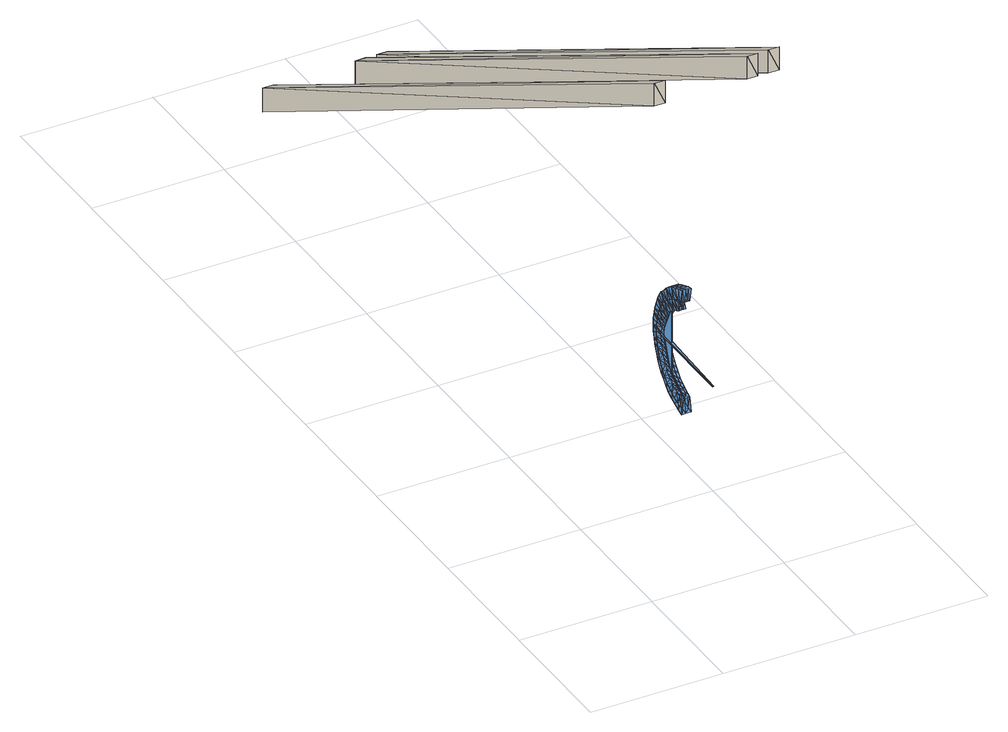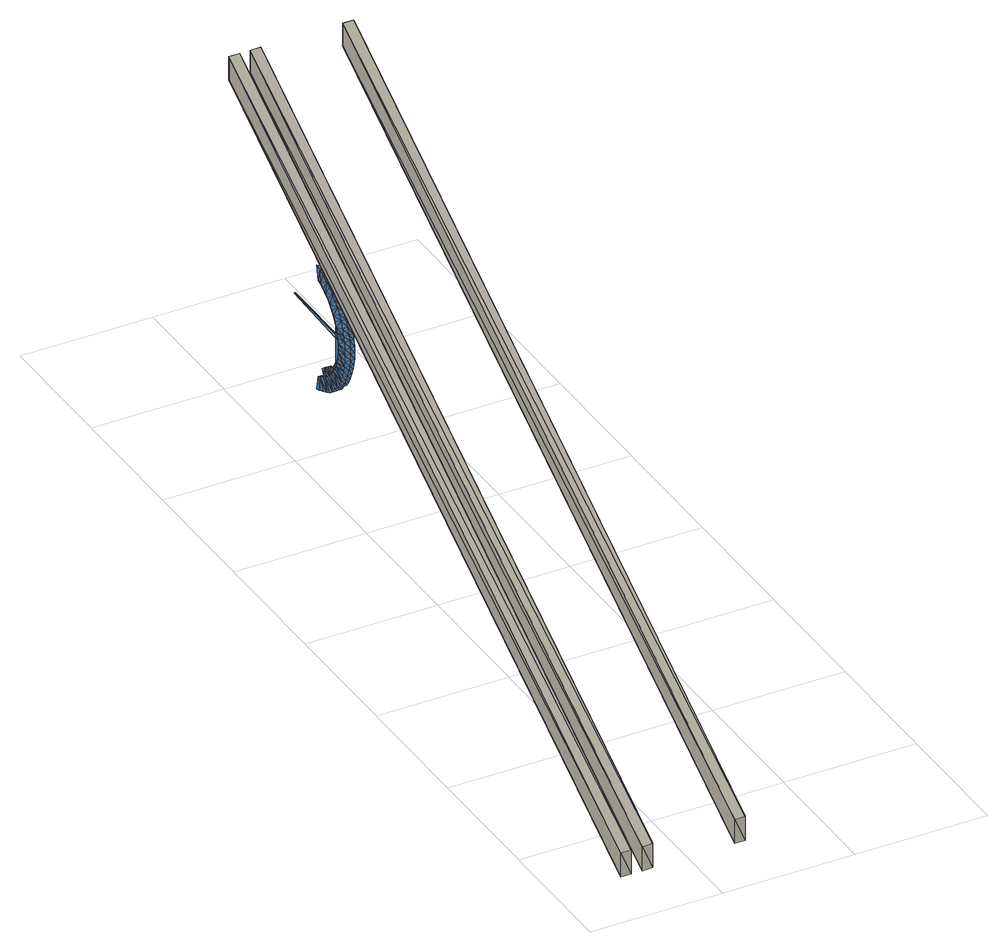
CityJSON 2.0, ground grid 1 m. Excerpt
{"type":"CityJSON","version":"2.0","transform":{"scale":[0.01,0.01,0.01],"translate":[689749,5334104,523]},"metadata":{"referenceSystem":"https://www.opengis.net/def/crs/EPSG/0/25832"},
"CityObjects":{
"building1":{"type":"Building","attributes":{"description":"FZK-Haus create by KHH / IAI / FZK","name":"FZK-Haus","Pset_BuildingCommon.SprinklerProtection":0,"Pset_BuildingCommon.SprinklerProtectionAutomatic":0,"Pset_BuildingCommon.OccupancyType":"citygml:1000 (residential building)","Pset_BuildingCommon.GrossPlannedArea":120,"Pset_BuildingCommon.NumberOfStoreys":2,"Pset_BuildingCommon.YearOfConstruction":"2008","Pset_BuildingCommon.NetAreaPlanned":120,"BaseQuantities.GrossFloorArea":241.5},"children":["building1-1","building1-2","building1-3","building1-4"]},
"building1-1":{"type":"BuildingConstructiveElement","attributes":{"name":"Wand-Ext-OG-3","Pset_WallCommon.ThermalTransmittance":0.4,"AC_Pset_Name.Name":"Wand-Ext-OG-3","ArchiCADProperties.Ursprungsgeschoss":"Dachgeschoss","ArchiCADProperties.Raumname":"Galerie","ArchiCADProperties.Raumnummer":"7","ArchiCADProperties.Ebene":"Außenwände","ArchiCADProperties.Typ":"Wand","ArchiCADProperties.Geschützt":0,"ArchiCADProperties.Baustoff / Mehrschichtiger Aufbau / Profil / Schraffur":"Leichtbeton 102890359","ArchiCADProperties.Tragende Funktion":"Nicht definiert","ArchiCADProperties.Lage":"Nicht definiert","ArchiCADProperties.Element-Klassifizierung":"Wand","ArchiCADProperties.Umbau-Status":"Bestand","ArchiCADProperties.Anzeigen auf Umbau-Filter":"Alle relevanten Filter","ArchiCADProperties.Struktur - Typ":"Einfach","ArchiCADProperties.Baustoff/Mehrschicht/Profil":"Leichtbeton 102890359","ArchiCADProperties.Außenseite Oberfläche":"Anstrich","ArchiCADProperties.Innenseite Oberfläche":"Anstrich","ArchiCADProperties.Oberfläche Kante":"Anstrich","ArchiCADProperties.Äußerer Neigungswinkel":90,"ArchiCADProperties.Innerer Neigungswinkel":90,"ArchiCADProperties.Wand Neigungstyp":"gerade","ArchiCADProperties.Lage der Referenzlinie":"Außen","ArchiCADProperties.Geschoss für Oberkantenverknüpfung":"Nicht verknüpft","ArchiCADProperties.Geometriemethode":"Uni","BaseQuantities.Length":9.7,"BaseQuantities.Height":3.39,"BaseQuantities.Width":0.3,"BaseQuantities.GrossFootprintArea":2.91,"BaseQuantities.NetFootprintArea":2.91,"BaseQuantities.GrossSideArea":19.26,"BaseQuantities.NetSideArea":18.47,"BaseQuantities.GrossVolume":5.78,"BaseQuantities.NetVolume":5.54,"ArchiCADQuantities.Höhenangabe zum Projekt-Nullpunkt":2.7,"ArchiCADQuantities.Höhe zu Geschoss":0,"ArchiCADQuantities.Höhe":3.5,"ArchiCADQuantities.Oberflächenbereich":18.65,"ArchiCADQuantities.Netto-Volumen":5.54},"parents":["building1"],"geometry":[{"type":"MultiSurface","lod":"3","boundaries":[[[0,1,2]],[[3,4,5]],[[4,6,5]],[[1,7,2]],[[4,8,6]],[[8,9,6]],[[10,11,1]],[[12,2,13]],[[1,11,7]],[[5,6,14]],[[8,15,9]],[[4,3,16]],[[10,17,11]],[[10,1,18]],[[19,5,14]],[[18,1,20]],[[2,7,21]],[[8,22,15]],[[17,23,11]],[[6,9,24]],[[14,24,19]],[[25,18,20]],[[14,19,26]],[[27,14,19]],[[28,29,30]],[[13,18,20]],[[13,2,21]],[[31,4,16]],[[20,18,28]],[[32,33,27]],[[34,35,15]],[[36,37,17]],[[8,4,31]],[[22,34,15]],[[17,10,25]],[[14,6,24]],[[25,10,18]],[[14,31,19]],[[20,18,38]],[[39,20,38]],[[40,14,26]],[[19,31,16]],[[18,41,28]],[[17,37,23]],[[33,42,27]],[[27,42,14]],[[9,15,43]],[[44,25,20]],[[24,45,19]],[[13,21,18]],[[7,11,46]],[[28,41,29]],[[24,14,40]],[[38,47,39]],[[48,40,26]],[[49,50,35]],[[51,52,36]],[[36,17,53]],[[34,49,35]],[[42,54,14]],[[55,56,57]],[[21,7,46]],[[58,8,31]],[[24,9,43]],[[53,17,25]],[[54,24,14]],[[25,59,18]],[[21,46,18]],[[22,8,58]],[[18,25,47]],[[18,59,41]],[[46,25,18]],[[24,58,14]],[[38,18,47]],[[48,24,40]],[[41,60,29]],[[18,20,61]],[[33,62,42]],[[36,52,37]],[[14,58,31]],[[15,35,63]],[[64,52,51]],[[43,63,24]],[[65,53,25]],[[66,48,26]],[[47,67,39]],[[50,49,68]],[[43,24,48]],[[11,23,69]],[[41,28,70]],[[42,27,71]],[[19,14,72]],[[54,43,24]],[[51,36,65]],[[46,53,25]],[[73,54,42]],[[59,74,41]],[[43,15,63]],[[65,36,53]],[[63,45,24]],[[44,65,25]],[[30,29,75]],[[62,73,42]],[[68,76,50]],[[51,44,64]],[[25,53,59]],[[25,53,77]],[[47,25,77]],[[78,43,48]],[[24,43,58]],[[79,80,64]],[[46,11,69]],[[81,22,58]],[[35,50,45]],[[49,82,68]],[[34,22,81]],[[25,18,83]],[[41,74,60]],[[84,19,72]],[[83,18,61]],[[27,42,85]],[[28,41,86]],[[68,82,87]],[[88,57,89]],[[90,30,75]],[[91,33,92]],[[64,80,52]],[[53,93,59]],[[54,94,43]],[[63,43,78]],[[76,45,50]],[[77,95,47]],[[96,78,48]],[[46,69,53]],[[43,81,58]],[[87,97,68]],[[64,98,79]],[[62,33,91]],[[14,24,99]],[[23,37,100]],[[73,94,54]],[[63,35,45]],[[44,51,65]],[[71,27,85]],[[86,41,70]],[[70,28,86]],[[85,42,71]],[[59,41,86]],[[54,42,85]],[[70,83,61]],[[82,101,87]],[[70,75,90]],[[71,91,92]],[[53,65,95]],[[44,98,64]],[[102,103,79]],[[104,63,43]],[[94,104,43]],[[65,105,53]],[[77,53,95]],[[96,63,78]],[[95,67,47]],[[66,96,48]],[[84,72,71]],[[100,65,53]],[[63,106,43]],[[87,107,108]],[[59,93,74]],[[69,100,53]],[[53,25,109]],[[79,110,80]],[[53,105,93]],[[49,34,106]],[[72,14,99]],[[109,25,83]],[[69,23,100]],[[106,34,81]],[[108,111,87]],[[79,112,102]],[[101,107,87]],[[103,110,79]],[[97,76,68]],[[113,103,102]],[[45,63,96]],[[29,60,114]],[[72,85,71]],[[42,54,115]],[[41,59,116]],[[108,107,117]],[[43,106,81]],[[91,85,71]],[[75,86,70]],[[70,86,83]],[[98,112,79]],[[80,118,52]],[[49,119,82]],[[104,45,63]],[[24,43,120]],[[37,52,121]],[[73,122,94]],[[65,44,67]],[[117,123,108]],[[102,124,113]],[[95,65,67]],[[66,45,96]],[[75,29,114]],[[125,62,91]],[[93,126,74]],[[65,44,105]],[[111,97,87]],[[127,128,113]],[[85,42,115]],[[116,59,86]],[[86,41,116]],[[115,54,85]],[[121,44,65]],[[45,119,63]],[[93,59,116]],[[94,54,115]],[[117,129,130]],[[98,131,44]],[[45,66,76]],[[65,53,132]],[[107,133,117]],[[100,121,65]],[[124,98,44]],[[73,62,125]],[[86,116,83]],[[131,67,44]],[[134,104,94]],[[105,135,93]],[[136,128,127]],[[118,121,52]],[[130,137,117]],[[113,138,127]],[[99,24,120]],[[132,53,109]],[[112,124,102]],[[116,109,83]],[[99,115,72]],[[45,139,44]],[[130,129,140]],[[100,37,121]],[[119,49,106]],[[72,115,85]],[[104,141,45]],[[86,114,75]],[[85,125,91]],[[133,129,117]],[[128,142,113]],[[44,143,105]],[[122,134,94]],[[110,144,80]],[[82,145,101]],[[123,111,108]],[[63,119,106]],[[113,142,103]],[[146,147,136]],[[54,94,148]],[[59,93,149]],[[140,150,130]],[[127,151,136]],[[140,152,153]],[[43,63,154]],[[66,155,76]],[[76,119,45]],[[156,147,146]],[[153,152,156]],[[45,76,111]],[[151,124,44]],[[119,145,82]],[[98,157,44]],[[124,112,98]],[[124,138,113]],[[153,139,140]],[[136,158,146]],[[44,121,98]],[[141,159,45]],[[112,160,98]],[[76,155,97]],[[93,135,126]],[[156,161,153]],[[146,162,156]],[[45,159,76]],[[60,74,163]],[[129,164,140]],[[165,128,136]],[[86,70,166]],[[160,131,98]],[[137,123,117]],[[134,141,104]],[[162,151,44]],[[116,132,109]],[[44,65,167]],[[76,97,111]],[[164,152,140]],[[147,165,136]],[[105,93,149]],[[104,94,148]],[[115,54,148]],[[149,93,116]],[[116,59,149]],[[148,94,115]],[[44,157,143]],[[139,162,44]],[[144,118,80]],[[138,151,127]],[[168,115,85]],[[116,163,86]],[[120,43,154]],[[167,65,132]],[[90,75,169]],[[125,168,85]],[[114,163,86]],[[76,170,45]],[[44,171,98]],[[99,120,115]],[[103,172,110]],[[101,173,107]],[[174,147,156]],[[152,174,156]],[[175,155,66]],[[112,157,98]],[[155,176,97]],[[150,137,130]],[[114,60,163]],[[168,73,125]],[[67,177,66]],[[97,145,76]],[[45,111,137]],[[76,159,97]],[[63,45,178]],[[121,118,98]],[[151,158,136]],[[124,179,112]],[[97,176,111]],[[105,143,135]],[[145,173,101]],[[71,85,180]],[[139,150,140]],[[98,118,112]],[[179,160,112]],[[94,104,181]],[[93,105,182]],[[183,90,169]],[[184,91,185]],[[122,73,168]],[[158,162,146]],[[76,145,119]],[[120,148,115]],[[161,139,153]],[[162,161,156]],[[116,149,132]],[[67,131,179]],[[186,175,66]],[[175,176,155]],[[151,138,124]],[[45,137,139]],[[170,178,45]],[[142,187,103]],[[107,188,133]],[[172,144,110]],[[176,175,111]],[[97,189,76]],[[98,190,112]],[[159,191,97]],[[125,91,184]],[[138,192,124]],[[111,175,123]],[[111,123,137]],[[168,148,115]],[[163,149,116]],[[134,193,141]],[[194,195,56]],[[196,71,180]],[[197,86,166]],[[154,63,178]],[[171,44,167]],[[112,198,157]],[[199,186,66]],[[124,200,112]],[[143,105,182]],[[141,104,181]],[[131,160,179]],[[116,86,197]],[[192,179,124]],[[148,94,181]],[[182,105,149]],[[149,93,182]],[[181,104,148]],[[118,144,112]],[[177,199,66]],[[196,184,185]],[[173,188,107]],[[171,190,98]],[[111,188,97]],[[157,201,143]],[[97,202,111]],[[182,167,132]],[[149,182,132]],[[154,181,120]],[[191,202,97]],[[200,198,112]],[[74,126,203]],[[143,204,135]],[[183,169,166]],[[175,205,123]],[[195,161,56]],[[194,206,195]],[[112,172,124]],[[128,207,142]],[[133,208,129]],[[151,209,138]],[[123,205,137]],[[159,210,141]],[[143,211,157]],[[157,212,143]],[[141,213,159]],[[141,214,159]],[[97,173,145]],[[120,181,148]],[[67,179,209]],[[138,200,124]],[[162,158,151]],[[187,172,103]],[[111,215,97]],[[112,216,124]],[[144,172,112]],[[188,173,97]],[[104,141,213]],[[105,143,211]],[[189,170,76]],[[209,192,138]],[[193,214,141]],[[201,204,143]],[[137,150,139]],[[111,202,123]],[[123,188,111]],[[161,57,56]],[[75,114,217]],[[206,161,195]],[[85,115,218]],[[158,219,151]],[[137,186,150]],[[124,172,138]],[[139,161,162]],[[163,74,203]],[[220,122,168]],[[165,221,128]],[[129,222,164]],[[205,186,137]],[[169,197,166]],[[188,208,133]],[[198,201,157]],[[186,205,175]],[[190,216,112]],[[67,209,177]],[[182,171,167]],[[219,209,151]],[[150,223,139]],[[162,177,158]],[[134,122,220]],[[168,220,148]],[[163,203,149]],[[210,213,141]],[[212,211,143]],[[196,180,184]],[[164,224,152]],[[147,225,165]],[[159,214,191]],[[139,199,161]],[[161,226,162]],[[123,227,111]],[[124,228,138]],[[151,229,138]],[[186,223,150]],[[207,187,142]],[[179,192,209]],[[202,230,123]],[[169,75,217]],[[231,125,184]],[[181,104,213]],[[211,143,182]],[[182,105,211]],[[213,141,181]],[[123,232,137]],[[152,233,174]],[[174,234,147]],[[177,219,158]],[[154,178,181]],[[215,189,97]],[[137,222,123]],[[180,85,218]],[[235,116,197]],[[191,236,159]],[[157,212,198]],[[198,237,157]],[[159,210,191]],[[223,199,139]],[[149,116,235]],[[208,222,129]],[[226,177,162]],[[138,207,151]],[[158,229,151]],[[206,161,57]],[[199,226,161]],[[230,232,123]],[[229,238,138]],[[138,238,200]],[[137,232,150]],[[172,187,138]],[[168,125,231]],[[211,212,157]],[[213,210,159]],[[239,181,148]],[[182,240,149]],[[150,222,137]],[[137,241,123]],[[138,242,151]],[[221,207,128]],[[216,228,124]],[[151,207,158]],[[162,243,158]],[[199,223,186]],[[126,135,240]],[[182,211,171]],[[150,244,139]],[[180,231,184]],[[187,207,138]],[[222,208,123]],[[178,213,181]],[[222,224,164]],[[220,239,148]],[[203,240,149]],[[209,219,177]],[[161,245,57]],[[206,246,161]],[[169,217,197]],[[161,247,162]],[[139,247,161]],[[227,215,111]],[[123,208,188]],[[139,233,150]],[[225,221,165]],[[115,148,248]],[[150,249,137]],[[151,250,158]],[[158,225,162]],[[236,210,159]],[[237,212,157]],[[200,251,198]],[[177,226,199]],[[232,244,150]],[[161,233,139]],[[162,225,161]],[[224,233,152]],[[214,252,191]],[[202,253,191]],[[198,237,200]],[[200,254,198]],[[191,236,202]],[[234,225,147]],[[170,210,178]],[[228,242,138]],[[233,234,174]],[[191,255,202]],[[139,256,150]],[[158,257,162]],[[245,89,57]],[[246,245,161]],[[211,212,171]],[[244,258,139]],[[259,243,162]],[[203,126,240]],[[239,134,220]],[[258,247,139]],[[247,259,162]],[[161,260,139]],[[162,261,161]],[[171,212,190]],[[114,163,262]],[[207,221,158]],[[224,222,150]],[[158,243,229]],[[241,227,123]],[[193,134,239]],[[239,213,181]],[[240,211,182]],[[212,237,198]],[[210,236,191]],[[221,225,158]],[[233,224,150]],[[238,251,200]],[[182,149,263]],[[218,115,248]],[[263,149,235]],[[178,210,213]],[[252,255,191]],[[251,264,198]],[[198,264,201]],[[242,250,151]],[[262,235,197]],[[218,265,180]],[[217,262,197]],[[202,255,230]],[[234,233,161]],[[225,234,161]],[[189,210,170]],[[230,266,202]],[[200,254,238]],[[238,267,200]],[[202,253,230]],[[249,241,137]],[[253,236,191]],[[254,237,198]],[[217,114,262]],[[265,168,231]],[[190,212,216]],[[250,257,158]],[[89,245,246]],[[180,265,231]],[[256,249,150]],[[135,204,268]],[[201,269,204]],[[193,270,214]],[[148,181,271]],[[220,168,265]],[[257,261,162]],[[237,254,200]],[[236,253,202]],[[260,256,139]],[[261,260,161]],[[229,272,238]],[[232,273,230]],[[238,267,229]],[[229,274,238]],[[230,266,232]],[[230,275,232]],[[212,237,216]],[[266,253,202]],[[267,254,200]],[[262,263,235]],[[239,270,213]],[[240,268,211]],[[240,135,268]],[[270,193,239]],[[189,236,210]],[[255,276,230]],[[215,253,189]],[[211,182,277]],[[243,278,229]],[[269,268,204]],[[244,279,232]],[[229,274,243]],[[243,280,229]],[[232,273,244]],[[248,148,271]],[[277,182,263]],[[232,281,244]],[[212,269,211]],[[210,282,213]],[[216,254,228]],[[254,267,238]],[[253,266,230]],[[237,254,216]],[[253,236,189]],[[163,203,283]],[[259,278,243]],[[244,281,258]],[[258,284,244]],[[243,280,259]],[[244,279,258]],[[259,285,243]],[[276,275,230]],[[272,286,238]],[[218,248,265]],[[210,287,213]],[[211,288,212]],[[273,266,230]],[[274,267,238]],[[227,253,215]],[[247,289,258]],[[259,285,247]],[[258,284,247]],[[247,289,259]],[[247,290,259]],[[258,290,247]],[[181,213,291]],[[264,292,201]],[[214,282,252]],[[270,282,213]],[[269,268,211]],[[228,254,242]],[[238,286,251]],[[270,282,214]],[[267,274,229]],[[266,273,232]],[[262,163,283]],[[293,220,265]],[[275,281,232]],[[278,272,229]],[[237,269,212]],[[236,282,210]],[[279,273,232]],[[280,274,229]],[[239,220,293]],[[262,283,263]],[[287,291,213]],[[274,280,243]],[[273,279,244]],[[241,273,227]],[[254,267,242]],[[248,293,265]],[[271,181,291]],[[288,211,277]],[[284,279,244]],[[285,280,243]],[[242,274,250]],[[292,269,201]],[[236,294,210]],[[212,295,237]],[[281,296,258]],[[297,278,259]],[[280,285,259]],[[279,284,258]],[[289,284,258]],[[289,285,259]],[[296,290,258]],[[290,297,259]],[[249,273,241]],[[285,289,247]],[[284,289,247]],[[267,274,242]],[[273,266,227]],[[227,266,253]],[[250,274,257]],[[288,295,212]],[[251,298,264]],[[252,299,255]],[[300,277,263]],[[271,301,248]],[[256,279,249]],[[203,240,300]],[[257,280,261]],[[282,299,252]],[[283,300,263]],[[260,289,256]],[[261,289,260]],[[254,298,237]],[[253,302,236]],[[294,287,210]],[[274,280,257]],[[282,299,236]],[[269,292,237]],[[253,303,236]],[[237,304,254]],[[280,285,261]],[[284,279,256]],[[298,292,264]],[[283,203,300]],[[301,239,293]],[[285,289,261]],[[289,284,256]],[[248,301,293]],[[249,279,273]],[[270,239,301]],[[286,305,251]],[[255,302,276]],[[300,288,277]],[[295,304,237]],[[267,298,254]],[[266,302,253]],[[299,302,236]],[[292,298,237]],[[299,302,255]],[[266,306,253]],[[254,307,267]],[[303,294,236]],[[271,291,301]],[[240,268,308]],[[272,309,286]],[[276,310,275]],[[269,311,268]],[[270,312,282]],[[305,298,251]],[[304,307,254]],[[274,309,267]],[[273,313,266]],[[273,314,266]],[[267,315,274]],[[302,310,276]],[[306,303,253]],[[278,316,272]],[[275,313,281]],[[300,308,288]],[[300,240,308]],[[312,270,301]],[[302,310,266]],[[298,305,267]],[[280,316,274]],[[279,317,273]],[[311,308,268]],[[279,318,273]],[[274,319,280]],[[287,320,291]],[[307,315,267]],[[309,305,286]],[[291,312,301]],[[285,316,280]],[[284,317,279]],[[281,317,296]],[[297,321,278]],[[284,322,279]],[[280,323,285]],[[310,313,266]],[[305,309,267]],[[288,311,295]],[[314,306,266]],[[289,324,284]],[[285,325,289]],[[310,313,275]],[[296,326,290]],[[290,327,297]],[[289,327,285]],[[289,327,284]],[[292,328,269]],[[282,320,299]],[[308,311,288]],[[320,312,291]],[[312,320,282]],[[315,319,274]],[[316,309,272]],[[313,317,273]],[[316,309,274]],[[294,320,287]],[[318,314,273]],[[313,317,281]],[[319,323,280]],[[295,311,304]],[[321,316,278]],[[322,318,279]],[[328,311,269]],[[317,326,296]],[[317,326,284]],[[321,316,285]],[[323,325,285]],[[324,322,284]],[[326,327,284]],[[327,321,285]],[[327,321,297]],[[325,324,289]],[[326,327,290]],[[298,329,292]],[[299,330,302]],[[320,330,299]],[[303,331,294]],[[311,328,304]],[[304,329,307]],[[329,328,292]],[[305,332,298]],[[302,331,310]],[[306,331,303]],[[328,329,304]],[[331,330,294]],[[294,330,320]],[[307,329,315]],[[330,331,302]],[[309,333,305]],[[310,334,313]],[[332,329,298]],[[314,335,306]],[[315,333,319]],[[331,334,310]],[[316,336,309]],[[313,335,317]],[[329,332,315]],[[318,337,314]],[[319,336,323]],[[333,332,305]],[[322,337,318]],[[317,337,326]],[[321,338,316]],[[323,336,325]],[[332,333,315]],[[335,334,306]],[[326,339,327]],[[327,340,321]],[[324,340,322]],[[334,335,313]],[[325,340,324]],[[306,334,331]],[[336,333,309]],[[333,336,319]],[[337,335,314]],[[335,337,317]],[[338,336,316]],[[337,339,326]],[[336,338,325]],[[339,337,322]],[[338,340,325]],[[340,339,322]],[[340,338,321]],[[339,340,327]]],"semantics":{"surfaces":[{"type":"Window"}],"values":[0,0,0,0,0,0,0,0,0,0,0,0,0,0,0,0,0,0,0,0,0,0,0,0,0,0,0,0,0,0,0,0,0,0,0,0,0,0,0,0,0,0,0,0,0,0,0,0,0,0,0,0,0,0,0,0,0,0,0,0,0,0,0,0,0,0,0,0,0,0,0,0,0,0,0,0,0,0,0,0,0,0,0,0,0,0,0,0,0,0,0,0,0,0,0,0,0,0,0,0,0,0,0,0,0,0,0,0,0,0,0,0,0,0,0,0,0,0,0,0,0,0,0,0,0,0,0,0,0,0,0,0,0,0,0,0,0,0,0,0,0,0,0,0,0,0,0,0,0,0,0,0,0,0,0,0,0,0,0,0,0,0,0,0,0,0,0,0,0,0,0,0,0,0,0,0,0,0,0,0,0,0,0,0,0,0,0,0,0,0,0,0,0,0,0,0,0,0,0,0,0,0,0,0,0,0,0,0,0,0,0,0,0,0,0,0,0,0,0,0,0,0,0,0,0,0,0,0,0,0,0,0,0,0,0,0,0,0,0,0,0,0,0,0,0,0,0,0,0,0,0,0,0,0,0,0,0,0,0,0,0,0,0,0,0,0,0,0,0,0,0,0,0,0,0,0,0,0,0,0,0,0,0,0,0,0,0,0,0,0,0,0,0,0,0,0,0,0,0,0,0,0,0,0,0,0,0,0,0,0,0,0,0,0,0,0,0,0,0,0,0,0,0,0,0,0,0,0,0,0,0,0,0,0,0,0,0,0,0,0,0,0,0,0,0,0,0,0,0,0,0,0,0,0,0,0,0,0,0,0,0,0,0,0,0,0,0,0,0,0,0,0,0,0,0,0,0,0,0,0,0,0,0,0,0,0,0,0,0,0,0,0,0,0,0,0,0,0,0,0,0,0,0,0,0,0,0,0,0,0,0,0,0,0,0,0,0,0,0,0,0,0,0,0,0,0,0,0,0,0,0,0,0,0,0,0,0,0,0,0,0,0,0,0,0,0,0,0,0,0,0,0,0,0,0,0,0,0,0,0,0,0,0,0,0,0,0,0,0,0,0,0,0,0,0,0,0,0,0,0,0,0,0,0,0,0,0,0,0,0,0,0,0,0,0,0,0,0,0,0,0,0,0,0,0,0,0,0,0,0,0,0,0,0,0,0,0,0,0,0,0,0,0,0,0,0,0,0,0,0,0,0,0,0,0,0,0,0,0,0,0,0,0,0,0,0,0,0,0,0,0,0,0,0,0,0,0,0,0,0,0,0,0,0,0,0,0,0,0,0,0,0,0,0,0,0,0,0,0,0,0,0,0,0,0,0,0,0,0,0,0,0,0,0,0,0,0,0,0,0,0,0,0,0,0,0,0,0,0,0,0,0,0,0,0,0,0,0,0,0,0,0,0,0,0,0,0,0,0,0,0,0,0,0,0,0,0,0,0,0,0,0,0,0,0,0,0,0,0,0,0,0,0,0,0,0,0,0,0,0,0,0,0,0,0,0,0,0,0,0,0,0,0,0,0,0,0,0,0,0,0,0,0,0,0,0,0,0,0,0,0,0,0,0,0,0,0,0,0,0,0,0,0,0,0,0,0,0,0,0,0,0,0,0,0,0,0,0,0,0,0,0,0,0,0,0,0,0,0,0,0,0,0,0,0,0,0,0,0,0,0,0,0,0,0,0,0,0,0,0,0,0,0,0,0,0,0,0,0,0,0,0,0,0,0,0,0,0,0,0,0,0,0,0,0,0,0,0,0,0,0,0,0,0,0,0,0,0,0,0,0,0,0,0,0,0,0,0,0,0,0,0,0,0,0,0,0,0,0,0,0,0,0,0,0,0,0,0,0,0,0,0,0,0,0,0,0,0,0,0,0,0,0,0,0,0,0,0,0,0,0,0,0,0,0,0,0,0,0,0,0,0,0,0,0,0,0,0,0,0,0,0,0,0,0,0,0,0,0,0,0,0,0,0,0,0,0,0,0,0,0,0,0,0,0,0,0,0,0,0,0,0,0,0,0,0,0,0,0,0,0,0,0]}}]},
"building1-2":{"type":"BuildingConstructiveElement","attributes":{"name":"Sparren-18","Pset_BeamCommon.Slope":1718.87,"Pset_BeamCommon.IsExternal":0,"Pset_BeamCommon.LoadBearing":1,"AC_Pset_Name.Name":"Sparren-18","ArchiCADProperties.Ursprungsgeschoss":"Dachgeschoss","ArchiCADProperties.Raumname":"Galerie","ArchiCADProperties.Raumnummer":"7","ArchiCADProperties.Ebene":"Dachkonstruktion","ArchiCADProperties.Typ":"Objekt","ArchiCADProperties.Geschützt":0,"ArchiCADProperties.Baustoff / Mehrschichtiger Aufbau / Profil / Schraffur":"Solid","ArchiCADProperties.Tragende Funktion":"Nicht definiert","ArchiCADProperties.Lage":"Nicht definiert","ArchiCADProperties.Element-Klassifizierung":"Stab / Stabträger","ArchiCADProperties.Umbau-Status":"Bestand","ArchiCADProperties.Anzeigen auf Umbau-Filter":"Alle relevanten Filter","ArchiCADProperties.Drehwinkel":-90,"ArchiCADProperties.Oberfläche":"Kiefer","ArchiCADQuantities.Höhenangabe zum Projekt-Nullpunkt":3.2,"ArchiCADQuantities.Höhe zu Geschoss":0.5,"ArchiCADQuantities.Oberflächenbereich":3.08,"ArchiCADQuantities.Netto-Volumen":0.0813,"ArchiCADQuantities.Fläche":0.4,"ArchiCADQuantities.Höhe (Z Größe)":2.89,"ArchiCADQuantities.Länge (A)":2.5,"ArchiCADQuantities.Volumen":0.0813,"ArchiCADQuantities.Breite (B)":1,"class":"IfcMember"},"parents":["building1"],"geometry":[{"type":"MultiSurface","lod":"3","boundaries":[[[341,342,343]],[[344,341,343]],[[342,341,345]],[[341,346,345]],[[345,347,342]],[[347,343,342]],[[348,344,347]],[[347,344,343]],[[344,348,346]],[[341,344,346]],[[347,345,348]],[[345,346,348]]]}]},
"building1-3":{"type":"BuildingConstructiveElement","attributes":{"name":"Sparren-17","Pset_BeamCommon.Slope":1718.87,"Pset_BeamCommon.IsExternal":0,"Pset_BeamCommon.LoadBearing":1,"AC_Pset_Name.Name":"Sparren-17","ArchiCADProperties.Ursprungsgeschoss":"Dachgeschoss","ArchiCADProperties.Ebene":"Dachkonstruktion","ArchiCADProperties.Typ":"Objekt","ArchiCADProperties.Geschützt":0,"ArchiCADProperties.Baustoff / Mehrschichtiger Aufbau / Profil / Schraffur":"Solid","ArchiCADProperties.Tragende Funktion":"Nicht definiert","ArchiCADProperties.Lage":"Nicht definiert","ArchiCADProperties.Element-Klassifizierung":"Stab / Stabträger","ArchiCADProperties.Umbau-Status":"Bestand","ArchiCADProperties.Anzeigen auf Umbau-Filter":"Alle relevanten Filter","ArchiCADProperties.Drehwinkel":-90,"ArchiCADProperties.Oberfläche":"Kiefer","ArchiCADQuantities.Höhenangabe zum Projekt-Nullpunkt":3.2,"ArchiCADQuantities.Höhe zu Geschoss":0.5,"ArchiCADQuantities.Oberflächenbereich":3.08,"ArchiCADQuantities.Netto-Volumen":0.0813,"ArchiCADQuantities.Fläche":0.4,"ArchiCADQuantities.Höhe (Z Größe)":2.89,"ArchiCADQuantities.Länge (A)":2.5,"ArchiCADQuantities.Volumen":0.0813,"ArchiCADQuantities.Breite (B)":1,"class":"IfcMember"},"parents":["building1"],"geometry":[{"type":"MultiSurface","lod":"3","boundaries":[[[349,350,351]],[[352,349,351]],[[350,349,353]],[[349,354,353]],[[353,355,350]],[[355,351,350]],[[356,352,355]],[[355,352,351]],[[352,356,354]],[[349,352,354]],[[355,353,356]],[[353,354,356]]]}]},
"building1-4":{"type":"BuildingConstructiveElement","attributes":{"name":"Sparren-16","Pset_BeamCommon.Slope":1718.87,"Pset_BeamCommon.IsExternal":0,"Pset_BeamCommon.LoadBearing":1,"AC_Pset_Name.Name":"Sparren-16","ArchiCADProperties.Ursprungsgeschoss":"Dachgeschoss","ArchiCADProperties.Ebene":"Dachkonstruktion","ArchiCADProperties.Typ":"Objekt","ArchiCADProperties.Geschützt":0,"ArchiCADProperties.Baustoff / Mehrschichtiger Aufbau / Profil / Schraffur":"Solid","ArchiCADProperties.Tragende Funktion":"Nicht definiert","ArchiCADProperties.Lage":"Nicht definiert","ArchiCADProperties.Element-Klassifizierung":"Stab / Stabträger","ArchiCADProperties.Umbau-Status":"Bestand","ArchiCADProperties.Anzeigen auf Umbau-Filter":"Alle relevanten Filter","ArchiCADProperties.Drehwinkel":-90,"ArchiCADProperties.Oberfläche":"Kiefer","ArchiCADQuantities.Höhenangabe zum Projekt-Nullpunkt":3.2,"ArchiCADQuantities.Höhe zu Geschoss":0.5,"ArchiCADQuantities.Oberflächenbereich":3.08,"ArchiCADQuantities.Netto-Volumen":0.0813,"ArchiCADQuantities.Fläche":0.4,"ArchiCADQuantities.Höhe (Z Größe)":2.89,"ArchiCADQuantities.Länge (A)":2.5,"ArchiCADQuantities.Volumen":0.0813,"ArchiCADQuantities.Breite (B)":1,"class":"IfcMember"},"parents":["building1"],"geometry":[{"type":"MultiSurface","lod":"3","boundaries":[[[357,358,359]],[[360,357,359]],[[358,357,361]],[[357,362,361]],[[361,363,358]],[[363,359,358]],[[364,360,363]],[[363,360,359]],[[360,364,362]],[[357,360,362]],[[363,361,364]],[[361,362,364]]]}]}
},
"vertices":[
[80,110,166],[80,113,168],[80,112,160],[80,112,240],[80,116,239],[80,110,234],[80,113,232],[80,116,161],[80,120,237],[80,117,231],[80,117,169],[80,120,163],[80,108,159],[82,112,160],[82,113,232],[80,119,229],[82,112,240],[80,119,171],[82,113,168],[82,110,234],[82,110,166],[82,116,161],[80,123,235],[80,123,165],[82,117,231],[82,117,169],[83,110,234],[82,112,238],[82,112,162],[82,114,152],[82,110,151],[82,116,239],[82,110,249],[82,114,248],[80,127,233],[80,122,227],[80,122,173],[80,127,167],[83,113,168],[83,110,166],[83,113,232],[82,115,163],[82,115,237],[82,119,229],[82,125,175],[82,125,225],[82,120,163],[83,117,169],[83,117,231],[80,130,230],[80,125,225],[80,125,175],[80,130,170],[82,119,171],[82,119,235],[81,65,199],[81,135,199],[82,135,199],[82,120,237],[82,119,165],[82,119,154],[85,110,166],[82,119,246],[82,122,227],[80,127,178],[82,122,173],[83,125,225],[83,125,175],[80,127,222],[82,123,165],[85,112,162],[85,112,238],[85,113,232],[82,124,244],[82,124,156],[85,114,152],[82,127,222],[83,119,171],[83,119,229],[80,129,181],[80,133,173],[82,123,235],[80,133,227],[85,113,168],[85,110,234],[85,115,237],[85,115,163],[80,129,219],[82,65,199],[84,135,199],[85,110,151],[85,114,248],[85,110,249],[82,122,167],[82,122,233],[83,122,173],[83,122,227],[82,129,219],[82,127,178],[85,117,231],[82,127,167],[80,135,223],[80,131,184],[80,137,180],[82,125,231],[82,125,169],[82,127,233],[80,137,220],[80,131,216],[85,117,169],[80,135,177],[82,131,216],[82,129,181],[80,132,187],[85,119,154],[85,119,235],[85,119,165],[80,132,213],[82,133,173],[82,130,230],[85,119,229],[82,130,170],[82,128,242],[82,132,213],[82,131,184],[85,119,246],[82,128,158],[80,133,190],[80,140,188],[80,140,212],[80,133,210],[83,127,178],[85,119,171],[80,139,216],[82,132,239],[82,132,161],[80,134,193],[82,133,210],[82,132,187],[82,135,203],[80,134,207],[82,128,228],[80,139,184],[82,128,172],[82,135,177],[82,133,227],[80,135,197],[80,142,196],[85,122,233],[85,122,167],[82,134,207],[82,133,190],[80,142,204],[80,135,203],[85,122,227],[83,127,222],[80,135,200],[82,131,175],[82,134,193],[82,131,225],[83,129,181],[82,135,200],[82,135,197],[85,124,156],[80,141,208],[80,141,192],[89,112,162],[85,122,173],[85,124,244],[89,114,152],[85,127,222],[85,125,175],[82,137,180],[82,135,223],[80,142,200],[83,131,216],[83,129,219],[83,135,197],[85,125,225],[83,131,184],[89,115,237],[85,125,231],[85,125,169],[89,110,151],[89,114,248],[89,110,249],[83,133,210],[82,139,184],[82,137,220],[85,129,219],[85,127,178],[82,133,222],[83,132,187],[82,135,235],[81,135,201],[81,135,200],[89,112,238],[89,115,163],[82,133,178],[83,135,203],[82,135,181],[82,139,168],[82,135,219],[85,128,158],[82,135,165],[83,132,213],[82,135,201],[82,140,188],[82,139,216],[83,133,190],[85,131,225],[85,128,172],[85,131,175],[85,128,228],[82,139,232],[85,131,216],[85,129,181],[89,119,154],[89,119,235],[83,134,193],[85,128,242],[82,141,192],[82,140,212],[83,134,207],[82,141,208],[82,142,196],[83,135,200],[85,132,213],[85,131,184],[82,138,188],[82,137,215],[89,119,246],[82,138,212],[82,142,204],[82,142,200],[89,119,165],[85,133,222],[85,133,178],[82,137,185],[85,132,239],[85,132,161],[85,133,210],[85,132,187],[82,139,192],[82,139,208],[84,135,200],[84,135,201],[82,140,200],[89,122,233],[85,134,207],[85,133,190],[82,144,176],[82,142,228],[85,135,219],[85,135,181],[82,144,224],[85,135,203],[85,134,193],[82,140,204],[82,140,196],[85,135,200],[85,135,197],[89,124,156],[89,122,167],[82,142,172],[89,124,244],[85,137,215],[85,137,185],[85,135,165],[85,139,168],[85,135,235],[89,125,231],[82,148,186],[85,138,212],[85,138,188],[82,148,214],[82,146,219],[89,125,169],[82,149,190],[85,139,208],[85,139,192],[82,149,210],[85,139,232],[89,128,158],[85,140,204],[85,140,196],[82,146,181],[89,131,225],[89,128,172],[85,140,200],[82,150,200],[89,128,228],[85,142,172],[89,128,242],[89,133,222],[89,131,175],[82,150,205],[82,150,195],[85,144,176],[85,142,228],[89,132,161],[89,132,239],[85,144,224],[89,135,219],[89,133,178],[85,146,181],[89,137,215],[89,135,181],[89,135,165],[85,148,186],[85,146,219],[89,139,168],[89,135,235],[85,148,214],[89,138,212],[89,137,185],[85,149,190],[85,149,210],[89,139,208],[89,138,188],[89,139,232],[85,150,195],[89,140,204],[89,139,192],[89,140,200],[89,140,196],[85,150,205],[85,150,200],[89,142,172],[89,144,176],[89,142,228],[89,144,224],[89,146,181],[89,148,186],[89,146,219],[89,148,214],[89,149,190],[89,149,210],[89,150,195],[89,150,205],[89,150,200],
[56,650,110],[56,100,427],[64,100,427],[64,650,110],[56,100,409],[56,650,91],[64,100,409],[64,650,91],
[126,650,110],[126,100,427],[134,100,427],[134,650,110],[126,100,409],[126,650,91],[134,100,409],[134,650,91],
[142,650,110],[142,100,427],[150,100,427],[150,650,110],[142,100,409],[142,650,91],[150,100,409],[150,650,91]
]}
